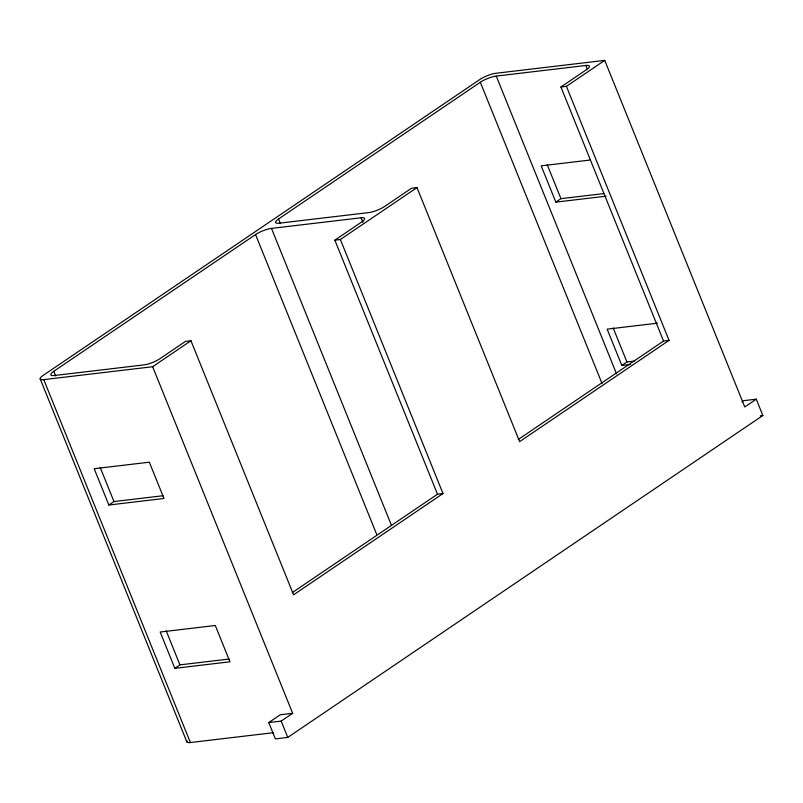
<?xml version="1.0" encoding="UTF-8"?>
<svg xmlns="http://www.w3.org/2000/svg" width="803" height="803" viewBox="0 0 803 803"><rect width="100%" height="100%" fill="white"/><g stroke="black" fill="none" stroke-linecap="round" stroke-linejoin="round"><path stroke-width="1.2" d="M443.005 493.554L437.494 494.206L334.861 240.167L340.372 239.515L443.005 493.554L293.587 594.802L190.953 340.763L185.443 341.416L159.897 358.72A12.105 2.931 -22 0 1 143.968 364.893L54.373 375.513A12.105 2.931 -22 0 1 50.92 375.041L50.81 374.258A12.105 2.931 -22 0 1 53.771 371.297L255.545 234.566A12.105 2.931 -22 0 1 271.484 228.393L361.069 217.784L362.946 222.431M669.06 340.382L663.539 341.034L560.906 86.995L566.416 86.343L669.06 340.382L519.631 441.63L416.998 187.591L411.487 188.243L384.667 206.421A12.105 2.931 -22 0 1 368.738 212.594L279.143 223.204A12.105 2.931 -22 0 1 278.541 218.988L480.314 82.257A12.105 2.931 -22 0 1 486.688 78.895L489.629 77.761A12.105 2.931 -22 0 1 496.254 76.094L585.839 65.475L587.254 68.968M334.861 240.167L361.681 221.989A12.105 2.931 -22 0 0 361.069 217.784M560.906 86.995L586.451 69.69A12.105 2.931 -22 0 0 585.839 65.475M152.64 366.73L292.663 713.305L280.257 714.77L268.764 722.559L275.369 738.89L287.765 737.425L762.85 415.502L756.255 399.171L744.762 406.96L604.729 60.376L495.842 73.284A12.105 2.931 -22 0 0 479.913 79.457L43.141 375.413A12.105 2.931 -22 0 0 43.753 379.628L152.64 366.73L190.953 340.763M340.372 239.515L416.998 187.591M566.416 86.343L604.729 60.376M108.857 505.017L163.983 498.482L149.328 462.187L94.192 468.721L108.857 505.017L113.966 501.554L162.969 495.742M590.185 160.028L541.172 165.84L555.837 202.125L560.946 198.662L603.826 193.583M174.833 668.327L229.969 661.792L215.304 625.497L160.178 632.031L174.833 668.327L179.942 664.864L228.955 659.052M657.386 323.197L607.158 329.15L621.823 365.435L626.932 361.972L634.28 361.109M292.222 592.644L437.494 494.206M518.276 439.472L663.539 341.034M741.932 401.942L743.849 400.637L756.255 399.171M268.764 722.559L281.17 721.094L292.663 713.305M555.837 202.125L606.074 196.173M621.823 365.435L630.395 364.421M760.371 415.793L762.85 415.502M187.049 740.788A12.105 2.931 -22 0 0 190.381 742.534L273.251 732.717M547.204 164.645L560.946 198.662M613.181 327.955L626.932 361.972M496.254 76.094L616.553 373.867M480.314 82.257L602.039 383.523M278.541 218.988L280.418 223.646M271.484 228.393L391.322 525.011M255.545 234.566L376.798 534.668M281.17 721.094L287.765 737.425M100.214 467.527L113.966 501.554M166.201 630.837L179.942 664.864M53.771 371.297L55.648 375.955M43.753 379.628L190.381 742.534M40.15 378.795L186.778 741.711"/></g></svg>
